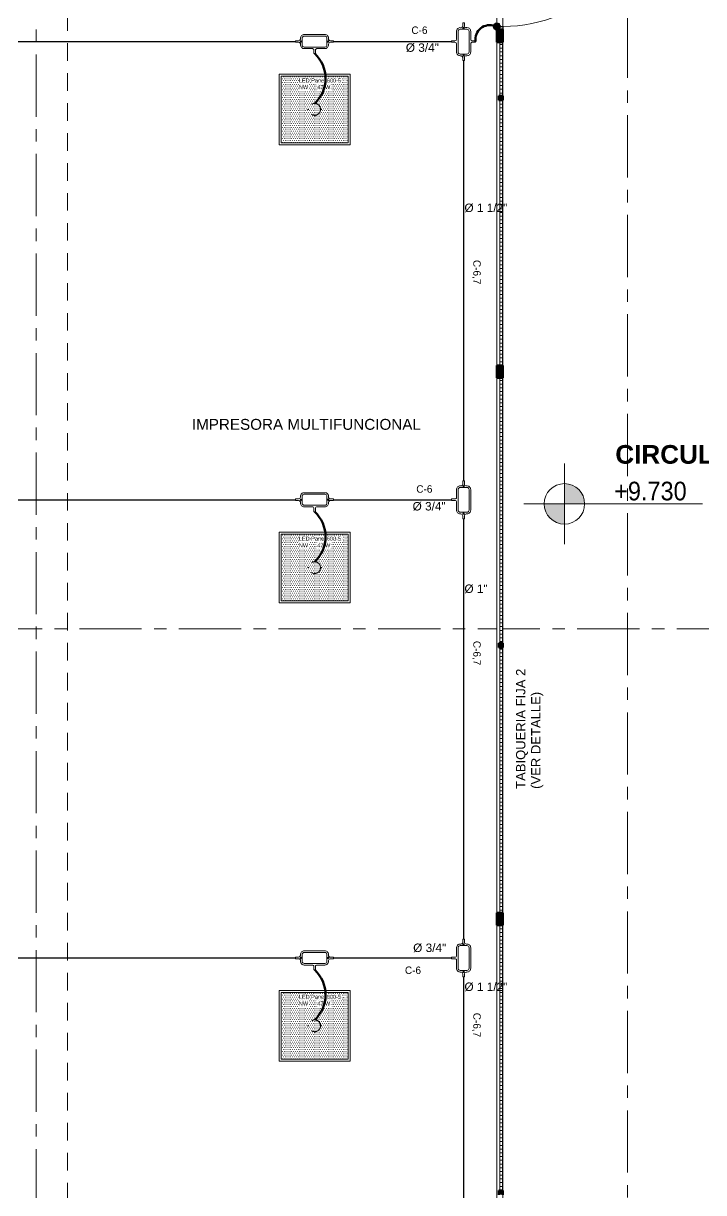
# Model space of a CAD drawing. Header units: inches. Extents: x -38 to 5698, y -33 to 92.
# Drawn here: x 201.22 to 206.68, y 19.15 to 28.55 of the extents above; entities that cross this region are included whole.
import ezdxf
from ezdxf.lldxf.tags import DXFTag

# ---------------------------------------------------------------- set-up
doc = ezdxf.new("R2010")
doc.units = ezdxf.units.IN
doc.header["$MEASUREMENT"] = 0
doc.set_wipeout_variables(frame=1)
for name, pattern in [('CONTINUA', [0]), ('DASHED', [0.75, 0.5, -0.25]), ('Hidden Line', [0.195611, 0.141111, -0.0545]), ('Punto & Raya', [0.65, 0.5, -0.075, 0, -0.075]), ('Wipeout_Contour', [1, 0, -1])]:
    doc.linetypes.add(name, pattern=pattern)
for name, color, linetype, lineweight in [('00 IE CKTO ILUMINACION', 3, 'Continuous', 50), ('ALUMBRADO_CONDUIT', 30, 'CONDUIT1', 30), ('Bancas', 1, 'Continuous', 13), ('CABLEADO EXT.', 3, 'PVCSUBT', 30), ('Luminarias', 5, 'Continuous', 20), ('pulsador', 4, 'Continuous', 40), ('Simb_Alumbrado', 140, 'CONTINUA', 30)]:
    doc.layers.add(name, color=color, linetype=linetype, lineweight=lineweight)
for name, color, linetype in [('02 _ ARQ _ ALB _ Ejes Generales', 7, 'Continuous'), ('02 _ ARQ _ ALB _ Muros Interiores', 7, 'Continuous'), ('02 _ ARQ _ ZON _ Espacio.3D', 7, 'Continuous'), ('08 _ STR _ EXT _ 09 Vigas', 7, 'Continuous'), ('1TEXT', 8, 'Continuous'), ('Acabado - Muros', 7, 'Continuous'), ('Marcador - Secciones', 251, 'Continuous'), ('Notas - Etiquetas', 251, 'Continuous'), ('Notas - Textos', 7, 'Continuous')]:
    doc.layers.add(name, color=color, linetype=linetype)
doc.styles.add('Arial', font='arial.ttf')
doc.styles.add('Estilo_Generado_1', font='swisseb.ttf')
doc.styles.add('Estilo_Generado_4', font='swisse.ttf')
doc.styles.add('{18b73a54-fa43-428c-adcb-c1c7bbdf2c84}', font='Simplex.shx')
tags = doc.linetypes.add('CONDUIT1', pattern='A,1,-0.19772,["con",{18b73a54-fa43-428c-adcb-c1c7bbdf2c84},S=0.2,R=0,X=0,Y=-0.065594],-0.593642', length=1.791362).pattern_tags.tags
tags[6] = DXFTag(74, 10)
tags = doc.linetypes.add('PVCSUBT', pattern='A,0.6,-0.3,0.6,-0.075691,["PVC",Standard,S=0.2,R=0,X=0,Y=-0.093724],-0.621005', length=2.196696).pattern_tags.tags
tags[10] = DXFTag(74, 10)
pattern_1 = [(0, (185.000023, 3e-09), (0, 0.03), [])]

# ---------------------------------------------------------------- blocks, each defined once
blk = doc.blocks.new('*U270')
at = {"layer": 'Luminarias', "linetype": 'DASHED', "lineweight": 0, "ltscale": 0.05}
blk.add_lwpolyline([(0, -0.0045), (0, 0.0045)], dxfattribs=at)
blk = doc.blocks.new('*U271')
at = {"color": 0, "linetype": 'ByBlock', "lineweight": -2, "transparency": 16777216}
for p, rotation in [((-0.05, 0), 90), ((0, -0.05), 180), ((0.05, 0), 269.9999999999999)]:
    blk.add_blockref('*U270', p, dxfattribs=dict(at, rotation=rotation))
blk.add_blockref('*U270', (0, 0.05), dxfattribs=at)
blk = doc.blocks.new('PANEL LED 50W')
at = {"layer": 'Luminarias'}
h = blk.add_hatch(dxfattribs=at)
h.set_pattern_fill('DOTS', color=4, scale=0.009097)
h.set_pattern_definition([(0, (0, -2e-14), (0.0072206, 0.01444116), [0, -0.01444116])])
h.paths.add_polyline_path([(-0.2574, -0.2574), (0.2574, -0.2574), (0.2574, 0.2574), (-0.2574, 0.2574)])
h.paths.add_polyline_path([(-0.1296, 0.0974), (0.1849, 0.0974), (0.1849, 0.2469), (-0.1296, 0.2469)], flags=24)
at = {"layer": 'Luminarias', "color": 4, "lineweight": 0}
for points in [[(-0.2729, 0.2729), (0.2729, 0.2729), (0.2729, -0.2729), (-0.2729, -0.2729)], [(-0.2574, -0.2574), (0.2574, -0.2574), (0.2574, 0.2574), (-0.2574, 0.2574)]]:
    blk.add_lwpolyline(points, close=True, dxfattribs=at)
at = {"layer": 'Luminarias', "color": 4, "linetype": 'DASHED', "lineweight": 0, "ltscale": 0.01}
blk.add_circle((0, 0), 0.0455, dxfattribs=at)
at = {"color": 4}
blk.add_blockref('*U271', (0, 0), dxfattribs=at)
at = {"layer": 'Luminarias', "color": 4, "insert": (-0.1218, 0.2392), "char_height": 0.030929, "width": 0.382855, "attachment_point": 1}
blk.add_mtext('{\\Ftxt|c0;LED Panel 600-5 - NW      47 W}', dxfattribs=at)
blk = doc.blocks.new('lumin 47')
at = {"layer": 'ALUMBRADO_CONDUIT', "xscale": 1.041283452965173, "yscale": 1.041283452965173, "zscale": 1.041283452965173}
blk.add_blockref('PANEL LED 50W', (-76.251, 24.2433), dxfattribs=at)
blk = doc.blocks.new('oval t')
at = {"layer": 'Simb_Alumbrado', "lineweight": 13}
blk.add_lwpolyline([(0.0141, 0.0102, -0.414214), (0.0041, 0.0202), (0.0041, 0.0416), (-0.0056, 0.0416), (-0.0056, 0.0202, -0.414214), (-0.0156, 0.0102), (-0.0659, 0.0102, 0.414214), (-0.0899, -0.0138), (-0.0899, -0.0183, -0.414214), (-0.1019, -0.0303), (-0.1213, -0.0303), (-0.1213, -0.04), (-0.1016, -0.04, -0.451917), (-0.0897, -0.0535, 0.451917), (-0.0659, -0.0805), (0.0659, -0.0805, 0.414214), (0.0899, -0.0566), (0.0899, -0.0512, -0.398753), (0.1019, -0.0401), (0.1213, -0.0401), (0.1213, -0.0304), (0.1019, -0.0304, -0.368669), (0.0899, -0.0176), (0.0899, -0.0138, 0.414214), (0.0659, 0.0102), (0.0141, 0.0102)], format="xyb", dxfattribs=at)
blk.add_lwpolyline([(-0.0659, 0), (0.0659, 0, -0.414214), (0.0797, -0.0138), (0.0797, -0.0566, -0.414214), (0.0659, -0.0703), (-0.0659, -0.0703, -0.414214), (-0.0797, -0.0566), (-0.0797, -0.0138, -0.414214)], format="xyb", close=True, dxfattribs=at)
for points in [[(-0.0911, -0.0352), (-0.0828, -0.0352)], [(-0.0869, -0.031), (-0.0869, -0.0394)], [(0.0837, -0.0352), (0.0921, -0.0352)], [(0.0879, -0.031), (0.0879, -0.0394)]]:
    blk.add_lwpolyline(points, dxfattribs=at)
for centre in [(-0.0869, -0.0352), (0.0879, -0.0352)]:
    blk.add_circle(centre, 0.00419, dxfattribs=at)
blk = doc.blocks.new('CAJA CONDULET TIPO X')
at = {"layer": 'Simb_Alumbrado', "lineweight": 13}
for p, q in [((78.5283, -4.1616), (78.5283, -4.1519)), ((78.5283, -4.1519), (78.5497, -4.1519)), ((78.5497, -4.1616), (78.5283, -4.1616))]:
    blk.add_line(p, q, dxfattribs=at)
for points in [[(78.6505, -4.1716, -0.414214), (78.6605, -4.1616), (78.6819, -4.1616), (78.6819, -4.1519), (78.6605, -4.1519, -0.414214), (78.6505, -4.1419), (78.6505, -4.0916, 0.414214), (78.6265, -4.0677), (78.6219, -4.0677, -0.414214), (78.6099, -4.0557), (78.6099, -4.0363), (78.6002, -4.0363), (78.6002, -4.056, -0.451917), (78.5867, -4.0678, 0.451917), (78.5597, -4.0916), (78.5597, -4.1419)], [(78.5597, -4.1716), (78.5597, -4.2235, 0.414214), (78.5837, -4.2475), (78.589, -4.2475, -0.334232), (78.6002, -4.2595), (78.6002, -4.2789), (78.6099, -4.2789), (78.6099, -4.2595, -0.455912), (78.6227, -4.2475), (78.6265, -4.2475, 0.414214), (78.6505, -4.2235), (78.6505, -4.1716)]]:
    blk.add_lwpolyline(points, format="xyb", dxfattribs=at)
blk.add_lwpolyline([(78.6403, -4.0916), (78.6403, -4.2235, -0.414214), (78.6265, -4.2373), (78.5837, -4.2373, -0.414214), (78.5699, -4.2235), (78.5699, -4.0916, -0.414214), (78.5837, -4.0779), (78.6265, -4.0779, -0.414214)], format="xyb", close=True, dxfattribs=at)
for points in [[(78.6093, -4.0706), (78.6009, -4.0706)], [(78.6051, -4.0664), (78.6051, -4.0748)], [(78.6093, -4.2454), (78.6009, -4.2454)], [(78.6051, -4.2412), (78.6051, -4.2496)]]:
    blk.add_lwpolyline(points, dxfattribs=at)
for centre in [(78.6051, -4.0706), (78.6051, -4.2454)]:
    blk.add_circle(centre, 0.00419, dxfattribs=at)
for centre, start, end in [((78.5497, -4.1419), 270, 0), ((78.5497, -4.1716), 0, 90)]:
    blk.add_arc(centre, 0.01, start, end, dxfattribs=at)
blk = doc.blocks.new('pulsador')
at = {"layer": 'pulsador', "lineweight": 40}
h = blk.add_hatch(color=4, dxfattribs=at)
h.dxf.hatch_style = 1
h.paths.add_polyline_path([(246.2314, 46.0882, 1), (246.279, 46.0882, 1)])
h.paths.add_polyline_path([(246.2786, 46.0882, -1), (246.2317, 46.0882, -1)], flags=16)
h.paths.add_polyline_path([(246.271, 46.0882, -1), (246.2393, 46.0882, -1)], flags=0)
at = {"layer": 'pulsador'}
h = blk.add_hatch(color=4, dxfattribs=at)
h.dxf.hatch_style = 1
h.paths.add_polyline_path([(246.2393, 46.0882, 1), (246.271, 46.0882, 1)])
at = {"layer": 'pulsador', "color": 4, "lineweight": 50}
blk.add_circle((246.2552, 46.0882), 0.0238, dxfattribs=at)
at = {"layer": 'pulsador', "color": 4, "lineweight": 40}
blk.add_circle((246.2552, 46.0882), 0.0235, dxfattribs=at)
at = {"layer": 'pulsador', "color": 4}
blk.add_circle((246.2552, 46.0882), 0.0159, dxfattribs=at)

msp = doc.modelspace()

# ---------------------------------------------------------------- hatches: boundary and pattern name
at = {"linetype": 'Continuous', "lineweight": 13, "true_color": 0x636466}
for points in [[(205.5637, 24.6872), (205.7262, 24.6872), (205.7138, 24.7494), (205.6786, 24.8021), (205.6259, 24.8373), (205.5637, 24.8497)], [(205.5637, 24.6872), (205.4012, 24.6872), (205.4136, 24.625), (205.4488, 24.5723), (205.5015, 24.5371), (205.5637, 24.5247)]]:
    msp.add_hatch(color=251, dxfattribs=at).paths.add_polyline_path(points)

# ---------------------------------------------------------------- linework, layer by layer
at = {"color": 251, "linetype": 'Continuous', "lineweight": 13, "true_color": 0x636466}
for p, q in [((205.5637, 24.3622), (205.5637, 25.0122)), ((205.2387, 24.6872), (206.6734, 24.6872))]:
    msp.add_line(p, q, dxfattribs=at)
msp.add_circle((205.5637, 24.6872), 0.1625, dxfattribs=at)
at = {"layer": '02 _ ARQ _ ALB _ Ejes Generales', "color": 251, "linetype": 'Punto & Raya', "lineweight": 13}
msp.add_line((201.32, 45.9), (201.32, 2.05), dxfattribs=at)
at = {"layer": '02 _ ARQ _ ALB _ Muros Interiores', "color": 165, "linetype": 'Continuous', "lineweight": 25}
for p, q in [((205.02, 28.55), (205.04, 28.55)), ((205.02, 28.5), (205.02, 28.55)), ((205.07, 28.5), (205.02, 28.5)), ((205.04, 28.55), (205.04, 28.525)), ((205.04, 28.525), (205.07, 28.525)), ((205.07, 28.525), (205.07, 28.5))]:
    msp.add_line(p, q, dxfattribs=at)
at = {"layer": '02 _ ARQ _ ALB _ Muros Interiores', "color": 7, "linetype": 'Continuous', "lineweight": 80}
msp.add_line((205.02, 28.5), (205.07, 28.5), dxfattribs=at)
at = {"layer": '02 _ ARQ _ ALB _ Muros Interiores', "color": 175, "linetype": 'Continuous', "lineweight": 15}
msp.add_arc((205.07, 29.675), 1.15, 270, 0, dxfattribs=at)
at = {"layer": '02 _ ARQ _ ZON _ Espacio.3D', "color": 254, "linetype": 'Continuous', "lineweight": 0, "flags": 128}
msp.add_lwpolyline([(205.02, 18.65), (205.02, 29.6999), (193.32, 29.6999), (193.32, 25.3384), (194.57, 25.3384), (194.57, 25.1632), (193.32, 25.1632), (193.32, 18.6489)], close=True, dxfattribs=at)
msp.add_lwpolyline([(231.67, 29.7), (208.07, 29.7), (205.07, 29.7), (205.07, 17.4), (229.57, 17.4)], dxfattribs=at)
at = {"layer": '08 _ STR _ EXT _ 09 Vigas', "color": 251, "linetype": 'Hidden Line', "lineweight": 13}
msp.add_line((201.57, 17.4), (201.57, 29.7), dxfattribs=at)
at = {"layer": 'Acabado - Muros', "color": 7, "linetype": 'Continuous', "lineweight": 60}
msp.add_line((205.07, 28.5), (205.02, 28.5), dxfattribs=at)
at = {"layer": 'ALUMBRADO_CONDUIT', "color": 30, "lineweight": 30, "ltscale": 0.4, "true_color": 0xf26722}
for p, q in [((200.9048, 28.404), (203.404, 28.404)), ((203.7082, 28.404), (204.6573, 28.404)), ((204.7536, 28.2509), (204.7536, 24.8715)), ((200.9048, 24.7204), (203.404, 24.7204)), ((203.7082, 24.7204), (204.6573, 24.7204)), ((204.7536, 24.5673), (204.7536, 21.1879)), ((200.9048, 21.0368), (203.404, 21.0368)), ((203.7082, 21.0367), (204.6573, 21.0367)), ((204.7536, 20.8836), (204.7536, 17.9462))]:
    msp.add_line(p, q, dxfattribs=at)
at = {"layer": 'CABLEADO EXT.', "color": 3, "lineweight": 80}
for centre in [(203.3698, 28.1067), (203.3698, 24.4231), (203.3698, 20.7395)]:
    msp.add_arc(centre, 0.2747, 312.972, 47.028, dxfattribs=at)
at = {"layer": 'Marcador - Secciones', "color": 251, "linetype": 'Punto & Raya', "lineweight": 13}
for p, q in [((206.07, 46.2111), (206.07, 0.8878)), ((189.6667, 23.6815), (213.9526, 23.6815))]:
    msp.add_line(p, q, dxfattribs=at)

# ---------------------------------------------------------------- block references
at = {"xscale": 1.253906979044094, "yscale": 1.253906979044094, "zscale": 1.253906979044094}
msp.add_blockref('CAJA CONDULET TIPO X', (106.1902, 33.6162), dxfattribs=at)
at = {"color": 4, "lineweight": 40}
msp.add_blockref('pulsador', (-41.2352, -17.5632), dxfattribs=at)
for p in [(279.808, 3.6151), (279.808, -0.0685), (279.808, -3.7522)]:
    msp.add_blockref('lumin 47', p)
at = {"layer": 'Bancas', "color": 252, "true_color": 0x939598, "yscale": 1.253906979044094, "zscale": 1.253906979044094}
for p, xscale, rotation in [((203.5561, 28.3599), 1.253906979044094, 180), ((204.7095, 24.7194), -1.253906979044094, 90), ((203.5561, 24.6763), 1.253906979044094, 180), ((204.7095, 21.0358), -1.253906979044094, 90), ((203.5561, 20.9927), 1.253906979044094, 180)]:
    msp.add_blockref('oval t', p, dxfattribs=dict(at, xscale=xscale, rotation=rotation))

# ---------------------------------------------------------------- texts
at = {"color": 251, "lineweight": 13, "true_color": 0x636466, "insert": (205.9637, 24.7131), "char_height": 0.15, "attachment_point": 7, "style": 'Estilo_Generado_4'}
msp.add_mtext('\\A1;{\\W0.900000x;\\pql;\\fSwis721 Ex BT|b0|i0|c0|p34;+9.730}', dxfattribs=at)
at = {"layer": '00 IE CKTO ILUMINACION', "color": 3, "linetype": 'CONTINUA', "lineweight": 15}
for p in [(204.3342, 28.4652), (204.3736, 24.7768), (204.2823, 20.9078)]:
    msp.add_text('C-6', height=0.06, dxfattribs=at).set_placement(p)
for p in [(204.8313, 26.6481), (204.8313, 23.5856), (204.8313, 20.5956)]:
    msp.add_text('C-6,7', height=0.06, rotation=270, dxfattribs=at).set_placement(p)
at = {"layer": '1TEXT', "color": 50, "linetype": 'Continuous', "style": 'Arial'}
for s, p in [('%%C 3/4"', (204.2893, 28.3214)), ('%%C 3/4"', (204.3439, 24.6341)), ('%%C 1"', (204.7605, 23.971)), ('%%C 3/4"', (204.3484, 21.0843))]:
    msp.add_text(s, height=0.06788, rotation=0, dxfattribs=at).set_placement(p)
at = {"layer": 'Notas - Etiquetas', "color": 8, "linetype": 'Continuous', "lineweight": 35, "insert": (202.5702, 25.3258), "char_height": 0.0875, "attachment_point": 4, "style": 'Estilo_Generado_4'}
msp.add_mtext('\\A1;{\\pql;\\fSwis721 Ex BT|b0|i0|c0|p34;IMPRESORA MULTIFUNCIONAL}', dxfattribs=at)
at = {"layer": 'Notas - Etiquetas', "color": 8, "linetype": 'Continuous', "lineweight": 13, "insert": (205.2845, 22.3958), "char_height": 0.075, "width": 1.05871, "attachment_point": 4, "rotation": 89.99998, "line_spacing_factor": 0.969465, "style": 'Estilo_Generado_4'}
msp.add_mtext('\\A1;{\\pql;\\fSwis721 Ex BT|b0|i0|c0|p34;TABIQUERIA FIJA 2 (VER DETALLE)\\fSwis721 Ex BT|b0|i0|c0|p34; }', dxfattribs=at)
at = {"layer": 'Notas - Textos', "color": 251, "linetype": 'Continuous', "lineweight": 13, "insert": (206.7059, 25.16), "char_height": 0.15, "attachment_point": 2, "style": 'Estilo_Generado_1'}
msp.add_mtext('\\A1;{\\pqc;\\fSwis721 Ex BT|b1|i0|c0|p34;CIRCULACION}', dxfattribs=at)

# ---------------------------------------------------------------- next in the draw order: wipeouts: each hides what was drawn before it
at = {"color": 254, "linetype": 'Wipeout_Contour', "lineweight": 0, "ltscale": 9770.667269}
msp.add_wipeout([(205.02, 27.95), (205.02, 25.8), (205.07, 25.8), (205.07, 27.9335), (205.037, 27.9335), (205.037, 27.95)], dxfattribs=at).dxf.layer = 'Acabado - Muros'
at = {"color": 254, "linetype": 'Wipeout_Contour', "lineweight": 0, "ltscale": 9770.258849}
msp.add_wipeout([(205.02, 23.55), (205.02, 21.4), (205.07, 21.4), (205.07, 23.5335), (205.037, 23.5335), (205.037, 23.55)], dxfattribs=at).dxf.layer = 'Acabado - Muros'
at = {"color": 254, "linetype": 'Wipeout_Contour', "lineweight": 0, "ltscale": 9770.00058}
msp.add_wipeout([(205.07, 21.3), (205.02, 21.3), (205.02, 19.15), (205.037, 19.15), (205.037, 19.1665), (205.07, 19.1665)], dxfattribs=at).dxf.layer = 'Acabado - Muros'

# ---------------------------------------------------------------- next in the draw order: linework, layer by layer
at = {"layer": 'Acabado - Muros', "color": 251, "linetype": 'Continuous', "lineweight": 13, "flags": 128}
for points in [[(205.02, 18.75), (205.02, 19.15), (205.02, 21.3)], [(205.07, 19.1665), (205.07, 21.3)]]:
    msp.add_lwpolyline(points, dxfattribs=at)

# ---------------------------------------------------------------- next in the draw order: wipeouts: each hides what was drawn before it
at = {"color": 254, "linetype": 'Wipeout_Contour', "lineweight": 0, "ltscale": 9770.722174}
msp.add_wipeout([(205.02, 28.4), (205.02, 27.95), (205.037, 27.95), (205.037, 27.9665), (205.07, 27.9665), (205.07, 28.4)], dxfattribs=at).dxf.layer = 'Acabado - Muros'
at = {"color": 254, "linetype": 'Wipeout_Contour', "lineweight": 0, "ltscale": 9770.355772}
msp.add_wipeout([(205.07, 25.7), (205.02, 25.7), (205.02, 23.55), (205.037, 23.55), (205.037, 23.5665), (205.07, 23.5665)], dxfattribs=at).dxf.layer = 'Acabado - Muros'

# ---------------------------------------------------------------- next in the draw order: linework, layer by layer
at = {"layer": 'Acabado - Muros', "color": 251, "linetype": 'Continuous', "lineweight": 13, "flags": 128}
for points in [[(205.02, 25.8), (205.02, 27.95), (205.02, 28.4)], [(205.07, 27.9665), (205.07, 28.4)], [(205.07, 25.8), (205.07, 27.9335)], [(205.02, 21.4), (205.02, 23.55), (205.02, 25.7)], [(205.07, 23.5665), (205.07, 25.7)], [(205.07, 21.4), (205.07, 23.5335)]]:
    msp.add_lwpolyline(points, dxfattribs=at)

# ---------------------------------------------------------------- next in the draw order: wipeouts: each hides what was drawn before it
at = {"color": 254, "linetype": 'Wipeout_Contour', "lineweight": 0, "ltscale": 6513.196684}
msp.add_wipeout([(205.065, 21.3), (205.045, 21.3), (205.045, 19.1665), (205.065, 19.1665)], dxfattribs=at).dxf.layer = 'Acabado - Muros'

# ---------------------------------------------------------------- next in the draw order: hatches: boundary and pattern name
at = {"layer": 'Acabado - Muros', "linetype": 'Continuous', "lineweight": 0}
h = msp.add_hatch(dxfattribs=at)
h.set_pattern_fill('CONTRACHAPADO_0002', color=254, style=0, pattern_type=2)
h.set_pattern_definition(pattern_1)
h.paths.add_polyline_path([(205.065, 21.3), (205.045, 21.3), (205.045, 19.1665), (205.065, 19.1665)])
msp.add_hatch(color=254, dxfattribs=at).paths.add_polyline_path([(205.037, 19.1665), (205.037, 19.1335), (205.07, 19.1335), (205.07, 19.1665)])

# ---------------------------------------------------------------- next in the draw order: linework, layer by layer
at = {"layer": 'Acabado - Muros', "color": 7, "linetype": 'Continuous', "lineweight": 60}
for p, q in [((205.07, 21.3), (205.02, 21.3)), ((205.037, 19.1665), (205.037, 19.1335)), ((205.07, 19.1665), (205.037, 19.1665)), ((205.07, 19.1665), (205.07, 19.1335))]:
    msp.add_line(p, q, dxfattribs=at)
at = {"layer": 'Acabado - Muros', "color": 7, "linetype": 'Continuous', "lineweight": 13, "flags": 128}
msp.add_lwpolyline([(205.065, 21.3), (205.045, 21.3), (205.045, 19.1665), (205.065, 19.1665)], close=True, dxfattribs=at)

# ---------------------------------------------------------------- next in the draw order: texts
at = {"layer": '1TEXT', "color": 50, "linetype": 'Continuous', "style": 'Arial'}
msp.add_text('%%C 1 1/2"', height=0.06788, rotation=0, dxfattribs=at).set_placement((204.7605, 20.7709))

# ---------------------------------------------------------------- next in the draw order: wipeouts: each hides what was drawn before it
at = {"color": 254, "linetype": 'Wipeout_Contour', "lineweight": 0, "ltscale": 6513.580436}
msp.add_wipeout([(205.065, 27.9335), (205.045, 27.9335), (205.045, 25.8), (205.065, 25.8)], dxfattribs=at).dxf.layer = 'Acabado - Muros'
at = {"color": 254, "linetype": 'Wipeout_Contour', "lineweight": 0, "ltscale": 6513.439159}
msp.add_wipeout([(205.065, 25.7), (205.045, 25.7), (205.045, 23.5665), (205.065, 23.5665)], dxfattribs=at).dxf.layer = 'Acabado - Muros'

# ---------------------------------------------------------------- next in the draw order: hatches: boundary and pattern name
at = {"layer": 'Acabado - Muros', "linetype": 'Continuous', "lineweight": 0}
h = msp.add_hatch(dxfattribs=at)
h.set_pattern_fill('CONTRACHAPADO_0002', color=254, style=0, pattern_type=2)
h.set_pattern_definition(pattern_1)
h.paths.add_polyline_path([(205.065, 27.9335), (205.045, 27.9335), (205.045, 25.8), (205.065, 25.8)])
msp.add_hatch(color=254, dxfattribs=at).paths.add_polyline_path([(205.02, 25.8), (205.02, 25.7), (205.07, 25.7), (205.07, 25.8)])
h = msp.add_hatch(dxfattribs=at)
h.set_pattern_fill('CONTRACHAPADO_0002', color=254, style=0, pattern_type=2)
h.set_pattern_definition(pattern_1)
h.paths.add_polyline_path([(205.065, 25.7), (205.045, 25.7), (205.045, 23.5665), (205.065, 23.5665)])

# ---------------------------------------------------------------- next in the draw order: linework, layer by layer
at = {"layer": 'Acabado - Muros', "color": 7, "linetype": 'Continuous', "lineweight": 60}
for p, q in [((205.02, 25.8), (205.02, 25.7)), ((205.07, 25.8), (205.02, 25.8)), ((205.07, 25.8), (205.07, 25.7)), ((205.07, 25.7), (205.02, 25.7))]:
    msp.add_line(p, q, dxfattribs=at)
at = {"layer": 'Acabado - Muros', "color": 7, "linetype": 'Continuous', "lineweight": 13, "flags": 128}
for points in [[(205.065, 27.9335), (205.045, 27.9335), (205.045, 25.8), (205.065, 25.8)], [(205.065, 25.7), (205.045, 25.7), (205.045, 23.5665), (205.065, 23.5665)]]:
    msp.add_lwpolyline(points, close=True, dxfattribs=at)

# ---------------------------------------------------------------- next in the draw order: texts
at = {"layer": '1TEXT', "color": 50, "linetype": 'Continuous', "style": 'Arial'}
msp.add_text('%%C 1 1/2"', height=0.06788, rotation=0, dxfattribs=at).set_placement((204.7605, 27.0334))

# ---------------------------------------------------------------- next in the draw order: wipeouts: each hides what was drawn before it
at = {"color": 254, "linetype": 'Wipeout_Contour', "lineweight": 0, "ltscale": 6513.668127}
msp.add_wipeout([(205.065, 28.4), (205.045, 28.4), (205.045, 27.9665), (205.065, 27.9665)], dxfattribs=at).dxf.layer = 'Acabado - Muros'
at = {"color": 254, "linetype": 'Wipeout_Contour', "lineweight": 0, "ltscale": 6513.313825}
msp.add_wipeout([(205.065, 23.5335), (205.045, 23.5335), (205.045, 21.4), (205.065, 21.4)], dxfattribs=at).dxf.layer = 'Acabado - Muros'

# ---------------------------------------------------------------- next in the draw order: hatches: boundary and pattern name
at = {"layer": 'Acabado - Muros', "linetype": 'Continuous', "lineweight": 0}
for points in [[(205.07, 28.4), (205.07, 28.5), (205.02, 28.5), (205.02, 28.4)], [(205.037, 27.9665), (205.037, 27.9335), (205.07, 27.9335), (205.07, 27.9665)], [(205.037, 23.5665), (205.037, 23.5335), (205.07, 23.5335), (205.07, 23.5665)], [(205.02, 21.4), (205.02, 21.3), (205.07, 21.3), (205.07, 21.4)]]:
    msp.add_hatch(color=254, dxfattribs=at).paths.add_polyline_path(points)
h = msp.add_hatch(dxfattribs=at)
h.set_pattern_fill('CONTRACHAPADO_0002', color=254, style=0, pattern_type=2)
h.set_pattern_definition(pattern_1)
h.paths.add_polyline_path([(205.065, 28.4), (205.045, 28.4), (205.045, 27.9665), (205.065, 27.9665)])
h = msp.add_hatch(dxfattribs=at)
h.set_pattern_fill('CONTRACHAPADO_0002', color=254, style=0, pattern_type=2)
h.set_pattern_definition(pattern_1)
h.paths.add_polyline_path([(205.065, 23.5335), (205.045, 23.5335), (205.045, 21.4), (205.065, 21.4)])

# ---------------------------------------------------------------- next in the draw order: linework, layer by layer
at = {"layer": 'Acabado - Muros', "color": 7, "linetype": 'Continuous', "lineweight": 60}
for p, q in [((205.02, 28.5), (205.02, 28.4)), ((205.07, 28.5), (205.07, 28.4)), ((205.07, 28.4), (205.02, 28.4)), ((205.037, 27.9665), (205.037, 27.9335)), ((205.07, 27.9665), (205.037, 27.9665)), ((205.07, 27.9335), (205.037, 27.9335)), ((205.07, 27.9665), (205.07, 27.9335)), ((205.037, 23.5665), (205.037, 23.5335)), ((205.07, 23.5665), (205.037, 23.5665)), ((205.07, 23.5335), (205.037, 23.5335)), ((205.07, 23.5665), (205.07, 23.5335)), ((205.02, 21.4), (205.02, 21.3)), ((205.07, 21.4), (205.02, 21.4)), ((205.07, 21.4), (205.07, 21.3))]:
    msp.add_line(p, q, dxfattribs=at)
at = {"layer": 'Acabado - Muros', "color": 7, "linetype": 'Continuous', "lineweight": 13, "flags": 128}
for points in [[(205.065, 28.4), (205.045, 28.4), (205.045, 27.9665), (205.065, 27.9665)], [(205.065, 23.5335), (205.045, 23.5335), (205.045, 21.4), (205.065, 21.4)]]:
    msp.add_lwpolyline(points, close=True, dxfattribs=at)
at = {"layer": 'CABLEADO EXT.', "color": 3, "lineweight": 80}
msp.add_arc((204.9643, 28.4209), 0.1156, 69.51468, 188.40506, dxfattribs=at)

doc.saveas('drawing.dxf')
